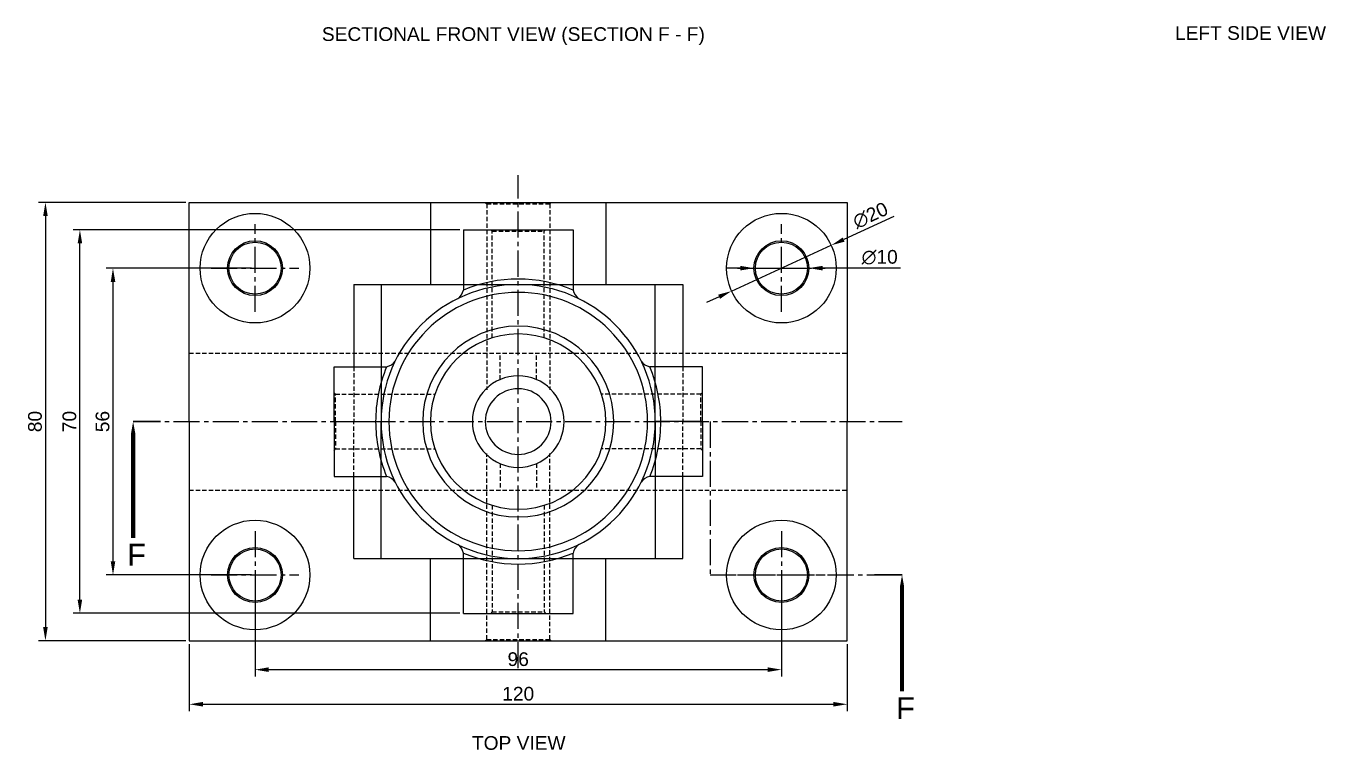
# Model space of a CAD drawing. Header units: millimetres. Extents: x 2295 to 2801, y 1350 to 1797.
# Drawn here: x 2530.2 to 2767.3, y 1349.6 to 1481.8 of the extents above; entities that cross this region are included whole.
import ezdxf

# ---------------------------------------------------------------- set-up
doc = ezdxf.new("R2010")
doc.units = ezdxf.units.MM
doc.header["$LTSCALE"] = 0.25
doc.linetypes.add('CENTER2', pattern=[28.575, 19.05, -3.175, 3.175, -3.175])
doc.linetypes.add('HIDDEN2', pattern=[4.7625, 3.175, -1.5875])
doc.styles.get("Standard").update_dxf_attribs({"font": 'arial.ttf'})
doc.dimstyles.new('ISO-25', dxfattribs={"dimtxt": 2.5, "dimasz": 2.5, "dimexe": 1.25, "dimexo": 0.625, "dimtad": 1, "dimtxsty": 'Standard', "dimcen": 2.5, "dimclrd": 3, "dimclre": 3, "dimclrt": 3, "dimadec": 0, "dimazin": 0, "dimtfac": 1, "dimtmove": 0, "dimatfit": 3, "dimfxl": 1, "dimarcsym": 0})

# ---------------------------------------------------------------- blocks, each defined once
blk = doc.blocks.new('*D205')
at = {"color": 3, "lineweight": -2, "transparency": 16777216}
for p, q in [((2572.01, 1380.95), (2572.01, 1363.05)), ((2668.01, 1380.95), (2668.01, 1363.05)), ((2574.51, 1364.3), (2665.51, 1364.3))]:
    blk.add_line(p, q, dxfattribs=at)
at = {"color": 3, "transparency": 16777216}
for points in [[(2574.51, 1364.72), (2574.51, 1363.88), (2572.01, 1364.3)], [(2665.51, 1364.72), (2665.51, 1363.88), (2668.01, 1364.3)]]:
    blk.add_solid(points, dxfattribs=at)
at = {"layer": 'Defpoints', "color": 0, "transparency": 16777216}
for p in [(2572.01, 1381.58), (2668.01, 1381.58), (2668.01, 1364.3)]:
    blk.add_point(p, dxfattribs=at)
at = {"color": 3, "transparency": 16777216, "insert": (2620.01, 1366.2), "char_height": 2.5, "attachment_point": 5}
blk.add_mtext('96', dxfattribs=at)
blk = doc.blocks.new('*D206')
at = {"color": 3, "lineweight": -2, "transparency": 16777216}
for p, q in [((2560.01, 1368.95), (2560.01, 1356.73)), ((2680.01, 1368.95), (2680.01, 1356.73)), ((2562.51, 1357.98), (2677.51, 1357.98))]:
    blk.add_line(p, q, dxfattribs=at)
at = {"color": 3, "transparency": 16777216}
for points in [[(2562.51, 1358.4), (2562.51, 1357.57), (2560.01, 1357.98)], [(2677.51, 1358.4), (2677.51, 1357.57), (2680.01, 1357.98)]]:
    blk.add_solid(points, dxfattribs=at)
at = {"layer": 'Defpoints', "color": 0, "transparency": 16777216}
for p in [(2560.01, 1369.58), (2680.01, 1369.58), (2680.01, 1357.98)]:
    blk.add_point(p, dxfattribs=at)
at = {"color": 3, "transparency": 16777216, "insert": (2620.01, 1359.89), "char_height": 2.5, "attachment_point": 5}
blk.add_mtext('120', dxfattribs=at)
blk = doc.blocks.new('*D207')
at = {"color": 3, "lineweight": -2, "transparency": 16777216}
for p, q in [((2571.38, 1437.58), (2544.86, 1437.58)), ((2546.11, 1435.08), (2546.11, 1384.08)), ((2571.38, 1381.58), (2544.86, 1381.58))]:
    blk.add_line(p, q, dxfattribs=at)
at = {"color": 3, "transparency": 16777216}
for points in [[(2545.7, 1435.08), (2546.53, 1435.08), (2546.11, 1437.58)], [(2545.7, 1384.08), (2546.53, 1384.08), (2546.11, 1381.58)]]:
    blk.add_solid(points, dxfattribs=at)
at = {"layer": 'Defpoints', "color": 0, "transparency": 16777216}
for p in [(2572.01, 1437.58), (2546.11, 1381.58), (2572.01, 1381.58)]:
    blk.add_point(p, dxfattribs=at)
at = {"color": 3, "transparency": 16777216, "insert": (2544.21, 1409.58), "char_height": 2.5, "attachment_point": 5, "rotation": 90}
blk.add_mtext('56', dxfattribs=at)
blk = doc.blocks.new('*D208')
at = {"color": 3, "lineweight": -2, "transparency": 16777216}
for p, q in [((2609.38, 1444.58), (2538.83, 1444.58)), ((2540.08, 1377.08), (2540.08, 1442.08)), ((2609.38, 1374.58), (2538.83, 1374.58))]:
    blk.add_line(p, q, dxfattribs=at)
at = {"color": 3, "transparency": 16777216}
for points in [[(2539.66, 1442.08), (2540.49, 1442.08), (2540.08, 1444.58)], [(2539.66, 1377.08), (2540.49, 1377.08), (2540.08, 1374.58)]]:
    blk.add_solid(points, dxfattribs=at)
at = {"layer": 'Defpoints', "color": 0, "transparency": 16777216}
for p in [(2540.08, 1444.58), (2610.01, 1444.58), (2610.01, 1374.58)]:
    blk.add_point(p, dxfattribs=at)
at = {"color": 3, "transparency": 16777216, "insert": (2538.17, 1409.58), "char_height": 2.5, "attachment_point": 5, "rotation": 90}
blk.add_mtext('70', dxfattribs=at)
blk = doc.blocks.new('*D209')
at = {"color": 3, "lineweight": -2, "transparency": 16777216}
for p, q in [((2559.38, 1449.58), (2532.54, 1449.58)), ((2533.79, 1447.08), (2533.79, 1372.08)), ((2559.38, 1369.58), (2532.54, 1369.58))]:
    blk.add_line(p, q, dxfattribs=at)
at = {"color": 3, "transparency": 16777216}
for points in [[(2533.37, 1447.08), (2534.21, 1447.08), (2533.79, 1449.58)], [(2533.37, 1372.08), (2534.21, 1372.08), (2533.79, 1369.58)]]:
    blk.add_solid(points, dxfattribs=at)
at = {"layer": 'Defpoints', "color": 0, "transparency": 16777216}
for p in [(2560.01, 1449.58), (2533.79, 1369.58), (2560.01, 1369.58)]:
    blk.add_point(p, dxfattribs=at)
at = {"color": 3, "transparency": 16777216, "insert": (2531.89, 1409.58), "char_height": 2.5, "attachment_point": 5, "rotation": 90}
blk.add_mtext('80', dxfattribs=at)
blk = doc.blocks.new('*D211')
at = {"color": 3, "lineweight": -2, "transparency": 16777216}
for p, q in [((2688.5, 1446.99), (2679.37, 1442.79)), ((2658.92, 1433.4), (2677.1, 1441.75)), ((2656.65, 1432.36), (2654.38, 1431.32))]:
    blk.add_line(p, q, dxfattribs=at)
at = {"color": 3, "transparency": 16777216}
for points in [[(2679.2, 1443.17), (2679.54, 1442.42), (2677.1, 1441.75)], [(2656.48, 1432.74), (2656.82, 1431.98), (2658.92, 1433.4)]]:
    blk.add_solid(points, dxfattribs=at)
at = {"layer": 'Defpoints', "color": 0, "transparency": 16777216}
for p in [(2677.1, 1441.75), (2658.92, 1433.4)]:
    blk.add_point(p, dxfattribs=at)
at = {"color": 3, "transparency": 16777216, "insert": (2684.25, 1447.2), "char_height": 2.5, "attachment_point": 5, "rotation": 24.6694}
blk.add_mtext('∅20', dxfattribs=at)
blk = doc.blocks.new('*D212')
at = {"color": 3, "lineweight": -2, "transparency": 16777216}
for p, q in [((2660.51, 1437.57), (2658.01, 1437.57)), ((2663.01, 1437.57), (2673.01, 1437.58)), ((2689.71, 1437.59), (2675.51, 1437.58))]:
    blk.add_line(p, q, dxfattribs=at)
at = {"color": 3, "transparency": 16777216}
for points in [[(2660.51, 1437.99), (2660.51, 1437.16), (2663.01, 1437.57)], [(2675.51, 1438), (2675.51, 1437.16), (2673.01, 1437.58)]]:
    blk.add_solid(points, dxfattribs=at)
at = {"layer": 'Defpoints', "color": 0, "transparency": 16777216}
for p in [(2663.01, 1437.57), (2673.01, 1437.58)]:
    blk.add_point(p, dxfattribs=at)
at = {"color": 3, "transparency": 16777216, "insert": (2685.93, 1439.56), "char_height": 2.5, "attachment_point": 5, "rotation": 0.0327}
blk.add_mtext('∅10', dxfattribs=at)

msp = doc.modelspace()

# ---------------------------------------------------------------- linework, layer by layer
at = {"linetype": 'CENTER2'}
for p, q in [((2620.01, 1364.576), (2620.01, 1454.576)), ((2572.01, 1429.576), (2572.01, 1445.576)), ((2668.01, 1429.576), (2668.01, 1445.576)), ((2564.01, 1437.576), (2580.01, 1437.576)), ((2660.01, 1437.576), (2676.01, 1437.576)), ((2550.01, 1409.576), (2690.01, 1409.576)), ((2550.01, 1409.576), (2655.01, 1409.576)), ((2655.01, 1409.576), (2655.01, 1381.576)), ((2572.01, 1389.576), (2572.01, 1373.576)), ((2668.01, 1389.576), (2668.01, 1373.576)), ((2564.01, 1381.576), (2580.01, 1381.576)), ((2655.01, 1381.576), (2690.01, 1381.576)), ((2660.01, 1381.576), (2676.01, 1381.576))]:
    msp.add_line(p, q, dxfattribs=at)
for p, q in [((2560.01, 1409.576), (2560.01, 1449.576)), ((2560.01, 1449.576), (2680.01, 1449.576)), ((2604.01, 1449.576), (2604.01, 1434.576)), ((2614.01, 1449.576), (2614.26, 1449.326)), ((2626.01, 1449.576), (2625.76, 1449.326)), ((2636.01, 1449.576), (2636.01, 1434.576)), ((2680.01, 1449.576), (2680.01, 1409.576)), ((2610.01, 1444.576), (2610.01, 1433.576)), ((2610.01, 1444.576), (2630.01, 1444.576)), ((2615.26, 1444.326), (2615.01, 1444.576)), ((2624.76, 1444.326), (2625.01, 1444.576)), ((2630.01, 1444.576), (2630.01, 1433.577)), ((2590.01, 1434.576), (2590.01, 1419.576)), ((2590.01, 1434.576), (2650.01, 1434.576)), ((2595.01, 1434.576), (2595.01, 1409.576)), ((2645.01, 1409.576), (2645.01, 1434.576)), ((2650.01, 1434.576), (2650.01, 1419.576)), ((2630.01, 1432.489), (2630.01, 1432.489)), ((2586.424, 1419.576), (2595.01, 1419.576)), ((2586.424, 1409.576), (2586.424, 1419.576)), ((2595.01, 1419.576), (2596.01, 1419.576)), ((2645.01, 1419.576), (2644.01, 1419.576)), ((2653.596, 1419.576), (2645.01, 1419.576)), ((2653.596, 1409.576), (2653.596, 1419.576)), ((2586.424, 1414.576), (2586.424, 1414.826)), ((2586.424, 1414.826), (2586.674, 1414.576)), ((2653.596, 1414.826), (2653.346, 1414.576)), ((2560.01, 1409.576), (2560.01, 1369.576)), ((2586.424, 1409.576), (2595.01, 1409.576)), ((2586.424, 1409.576), (2586.424, 1399.576)), ((2586.424, 1409.576), (2595.01, 1409.576)), ((2595.01, 1384.576), (2595.01, 1409.576)), ((2653.596, 1409.576), (2645.01, 1409.576)), ((2645.01, 1409.576), (2645.01, 1384.576)), ((2653.596, 1409.576), (2645.01, 1409.576)), ((2653.596, 1409.576), (2653.596, 1399.576)), ((2680.01, 1369.576), (2680.01, 1409.576)), ((2586.424, 1404.576), (2586.424, 1404.326)), ((2586.424, 1404.326), (2586.674, 1404.576)), ((2653.596, 1404.326), (2653.346, 1404.576)), ((2586.424, 1399.576), (2595.01, 1399.576)), ((2590.01, 1384.576), (2590.01, 1399.576)), ((2595.01, 1399.576), (2596.01, 1399.576)), ((2645.01, 1399.576), (2644.01, 1399.576)), ((2653.596, 1399.576), (2645.01, 1399.576)), ((2650.01, 1384.576), (2650.01, 1399.576)), ((2590.01, 1384.576), (2650.01, 1384.576)), ((2604.01, 1369.576), (2604.01, 1384.576)), ((2610.01, 1374.576), (2610.01, 1385.576)), ((2630.01, 1386.663), (2630.01, 1386.664)), ((2630.01, 1374.576), (2630.01, 1385.576)), ((2636.01, 1369.576), (2636.01, 1384.576)), ((2610.01, 1374.576), (2630.01, 1374.576)), ((2615.26, 1374.826), (2615.01, 1374.576)), ((2624.76, 1374.826), (2625.01, 1374.576)), ((2560.01, 1369.576), (2680.01, 1369.576)), ((2614.01, 1369.576), (2614.26, 1369.826)), ((2626.01, 1369.576), (2625.76, 1369.826))]:
    msp.add_line(p, q)
at = {"linetype": 'HIDDEN2'}
for p, q in [((2614.26, 1449.326), (2614.26, 1415.39)), ((2614.26, 1449.326), (2625.76, 1449.326)), ((2625.76, 1449.326), (2625.76, 1415.39)), ((2615.26, 1424.855), (2615.26, 1444.326)), ((2615.26, 1444.326), (2624.76, 1444.326)), ((2624.76, 1424.855), (2624.76, 1444.326)), ((2560.01, 1422.076), (2680.01, 1422.076)), ((2616.693, 1417.244), (2616.693, 1422.076)), ((2623.326, 1417.244), (2623.326, 1422.076)), ((2590.01, 1419.576), (2590.01, 1409.576)), ((2650.01, 1419.576), (2650.01, 1409.576)), ((2586.674, 1414.576), (2604.811, 1414.576)), ((2586.674, 1409.576), (2586.674, 1414.576)), ((2653.346, 1414.576), (2635.209, 1414.576)), ((2653.346, 1409.576), (2653.346, 1414.576)), ((2586.674, 1409.576), (2586.674, 1404.576)), ((2590.01, 1399.576), (2590.01, 1409.576)), ((2650.01, 1399.576), (2650.01, 1409.576)), ((2653.346, 1409.576), (2653.346, 1404.576)), ((2586.674, 1404.576), (2604.811, 1404.576)), ((2614.26, 1369.826), (2614.26, 1403.763)), ((2625.76, 1369.826), (2625.76, 1403.763)), ((2653.346, 1404.576), (2635.209, 1404.576)), ((2616.693, 1401.909), (2616.693, 1397.076)), ((2623.326, 1401.909), (2623.326, 1397.076)), ((2560.01, 1397.076), (2680.01, 1397.076)), ((2615.26, 1394.298), (2615.26, 1374.826)), ((2624.76, 1394.298), (2624.76, 1374.826)), ((2615.26, 1374.826), (2624.76, 1374.826)), ((2614.26, 1369.826), (2625.76, 1369.826))]:
    msp.add_line(p, q, dxfattribs=at)
at = {"lineweight": 30}
for p, q in [((2549.786, 1409.576), (2554.786, 1409.576)), ((2690.01, 1381.576), (2685.01, 1381.576))]:
    msp.add_line(p, q, dxfattribs=at)
at = {"color": 7, "true_color": 0xffffff}
for points in [[(2549.786, 1409.576, 0, 2.25, 0), (2549.786, 1403.326, 0.75, 0.75, 0), (2549.786, 1388.326, 0.75, 0.75, 0)], [(2690.01, 1381.576, 0, 2.25, 0), (2690.01, 1375.326, 0.75, 0.75, 0), (2690.01, 1360.326, 0.75, 0.75, 0)]]:
    msp.add_lwpolyline(points, format="xyseb", dxfattribs=at)
for centre, radius in [((2572.01, 1437.576), 10), ((2668.01, 1437.576), 10), ((2572.01, 1437.576), 5), ((2572.01, 1437.576), 4.75), ((2668.01, 1437.576), 5), ((2668.01, 1437.576), 4.75), ((2572.01, 1381.576), 10), ((2668.01, 1381.576), 10), ((2572.01, 1381.576), 5), ((2572.01, 1381.576), 4.75), ((2668.01, 1381.576), 5), ((2668.01, 1381.576), 4.75)]:
    msp.add_circle(centre, radius)
for centre, radius, start, end in [((2620.01, 1409.576), 25, 0, 180), ((2620.01, 1409.576), 26, 67.38014, 112.61986), ((2620.01, 1409.576), 23.586, 0, 180), ((2607.49, 1434.117), 2.577, 305.07851, 347.92882), ((2632.53, 1434.117), 2.577, 192.07118, 234.92149), ((2620.01, 1409.576), 17.414, 0, 180), ((2620.01, 1409.576), 16, 0, 180), ((2595.47, 1422.097), 2.577, 282.07118, 324.92149), ((2644.55, 1422.097), 2.577, 215.07851, 257.92882), ((2620.01, 1409.576), 26, 157.38014, 180), ((2620.01, 1409.576), 8.354, 0, 180), ((2620.01, 1409.576), 26, 0, 22.61986), ((2620.01, 1409.576), 6, 0, 180), ((2620.01, 1409.576), 26, 180, 202.61986), ((2620.01, 1409.576), 25, 180, 0), ((2620.01, 1409.576), 23.586, 180, 0), ((2620.01, 1409.576), 17.414, 180, 0), ((2620.01, 1409.576), 16, 180, 0), ((2620.01, 1409.576), 8.354, 180, 0), ((2620.01, 1409.576), 6, 180, 0), ((2620.01, 1409.576), 26, 337.38014, 0), ((2595.47, 1397.056), 2.577, 35.07851, 77.92882), ((2644.55, 1397.056), 2.577, 102.07118, 144.92149), ((2607.49, 1385.036), 2.577, 12.07118, 54.92149), ((2632.53, 1385.036), 2.577, 125.07851, 167.92882), ((2620.01, 1409.576), 26, 247.38014, 292.61986)]:
    msp.add_arc(centre, radius, start, end)

# ---------------------------------------------------------------- texts
at = {"char_height": 2.5, "attachment_point": 1}
for s, width, heights, insert in [('{\\C3;LEFT SIDE VIEW}', 34.5331, [0], (2739.788, 1481.741)), ('{\\C3;SECTIONAL FRONT VIEW (SECTION F - F)}', 73.25313, [3.32], (2584.21, 1481.543)), ('{\\C3;TOP VIEW}', 19.99625, [0], (2611.576, 1352.167))]:
    msp.add_mtext_dynamic_manual_height_columns(s, width=width, gutter_width=12.5, heights=heights, dxfattribs=dict(at, insert=insert))
at = {"color": 7, "true_color": 0xffffff, "char_height": 4, "attachment_point": 3}
for insert in [(2552.108, 1387.268), (2692.332, 1359.268)]:
    msp.add_mtext_dynamic_manual_height_columns('F', width=5.39243, gutter_width=12.5, heights=[0], dxfattribs=dict(at, insert=insert))

# ---------------------------------------------------------------- dimensions: what is measured, and where the dimension line sits
for base, p1, p2, picture, middle in [((2533.789, 1369.576), (2560.01, 1449.576), (2560.01, 1369.576), '*D209', (2531.887, 1409.576)), ((2540.076, 1444.576), (2610.01, 1374.576), (2610.01, 1444.576), '*D208', (2538.175, 1409.576)), ((2546.114, 1381.576), (2572.01, 1437.576), (2572.01, 1381.576), '*D207', (2544.213, 1409.576))]:
    dim = msp.add_linear_dim(base=base, p1=p1, p2=p2, angle=90, dimstyle='ISO-25')
    dim.commit()
    dim.dimension.update_dxf_attribs({"geometry": picture, "text_midpoint": middle})
dim = msp.add_diameter_dim_2p(p1=(2658.923, 1433.403), p2=(2677.097, 1441.75), dimstyle='ISO-25')
dim.commit()
dim.dimension.update_dxf_attribs({"geometry": '*D211', "text_midpoint": (2685.068, 1445.411)})
dim = msp.add_diameter_dim_2p(p1=(2663.01, 1437.574), p2=(2673.01, 1437.579), dimstyle='ISO-25')
dim.commit()
dim.dimension.update_dxf_attribs({"geometry": '*D212', "text_midpoint": (2685.935, 1437.587), "dimtype": 163})
for base, p1, p2, picture, middle in [((2668.01, 1364.301), (2572.01, 1381.576), (2668.01, 1381.576), '*D205', (2620.01, 1366.202)), ((2680.01, 1357.985), (2560.01, 1369.576), (2680.01, 1369.576), '*D206', (2620.01, 1359.886))]:
    dim = msp.add_linear_dim(base=base, p1=p1, p2=p2, dimstyle='ISO-25')
    dim.commit()
    dim.dimension.update_dxf_attribs({"geometry": picture, "text_midpoint": middle})

doc.saveas('drawing.dxf')
